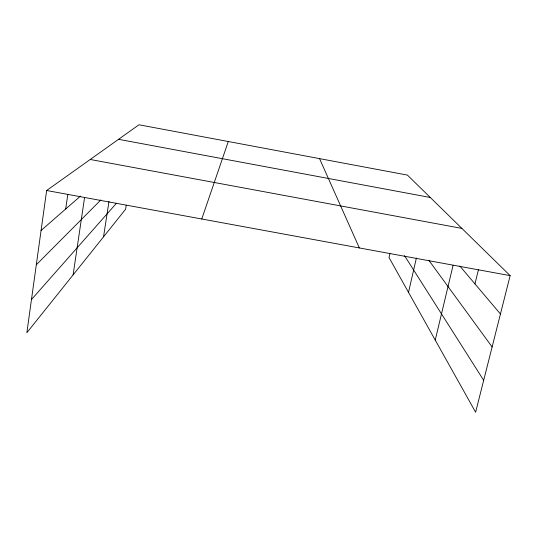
<?xml version="1.0" encoding="UTF-8"?>
<svg xmlns="http://www.w3.org/2000/svg" width="537" height="537" viewBox="0 0 537 537"><rect width="100%" height="100%" fill="white"/><g stroke="black" fill="none" stroke-linecap="round" stroke-linejoin="round"><path stroke-width="0.81" d="M389.929 253.498L389.023 257.552L475.614 412.221L510.15 275.635L407.402 175.089L138.982 124.779L46.638 190.507L26.85 332.752L125.611 209.222L126.242 205.235M65.695 208.994L67.803 194.381M73.113 274.89L84.584 197.488M103.534 236.837L108.977 201.516M408.509 292.363L416.397 257.988M435.238 340.096L453.074 265.345M474.956 283.885L478.487 269.467M201.771 218.995L228.292 141.52M31.468 299.552L116.502 203.201M36.301 264.788L100.822 199.952M41.074 230.487L80.503 196.072M46.638 190.507L510.15 275.635M90.223 159.482L461.887 228.406M118.563 139.311L430.285 197.475M459.833 266.023L500.45 314.011M428.808 260.223L492.12 346.942M404.502 255.632L483.683 380.33M319.549 158.623L359.354 247.94"/></g></svg>
